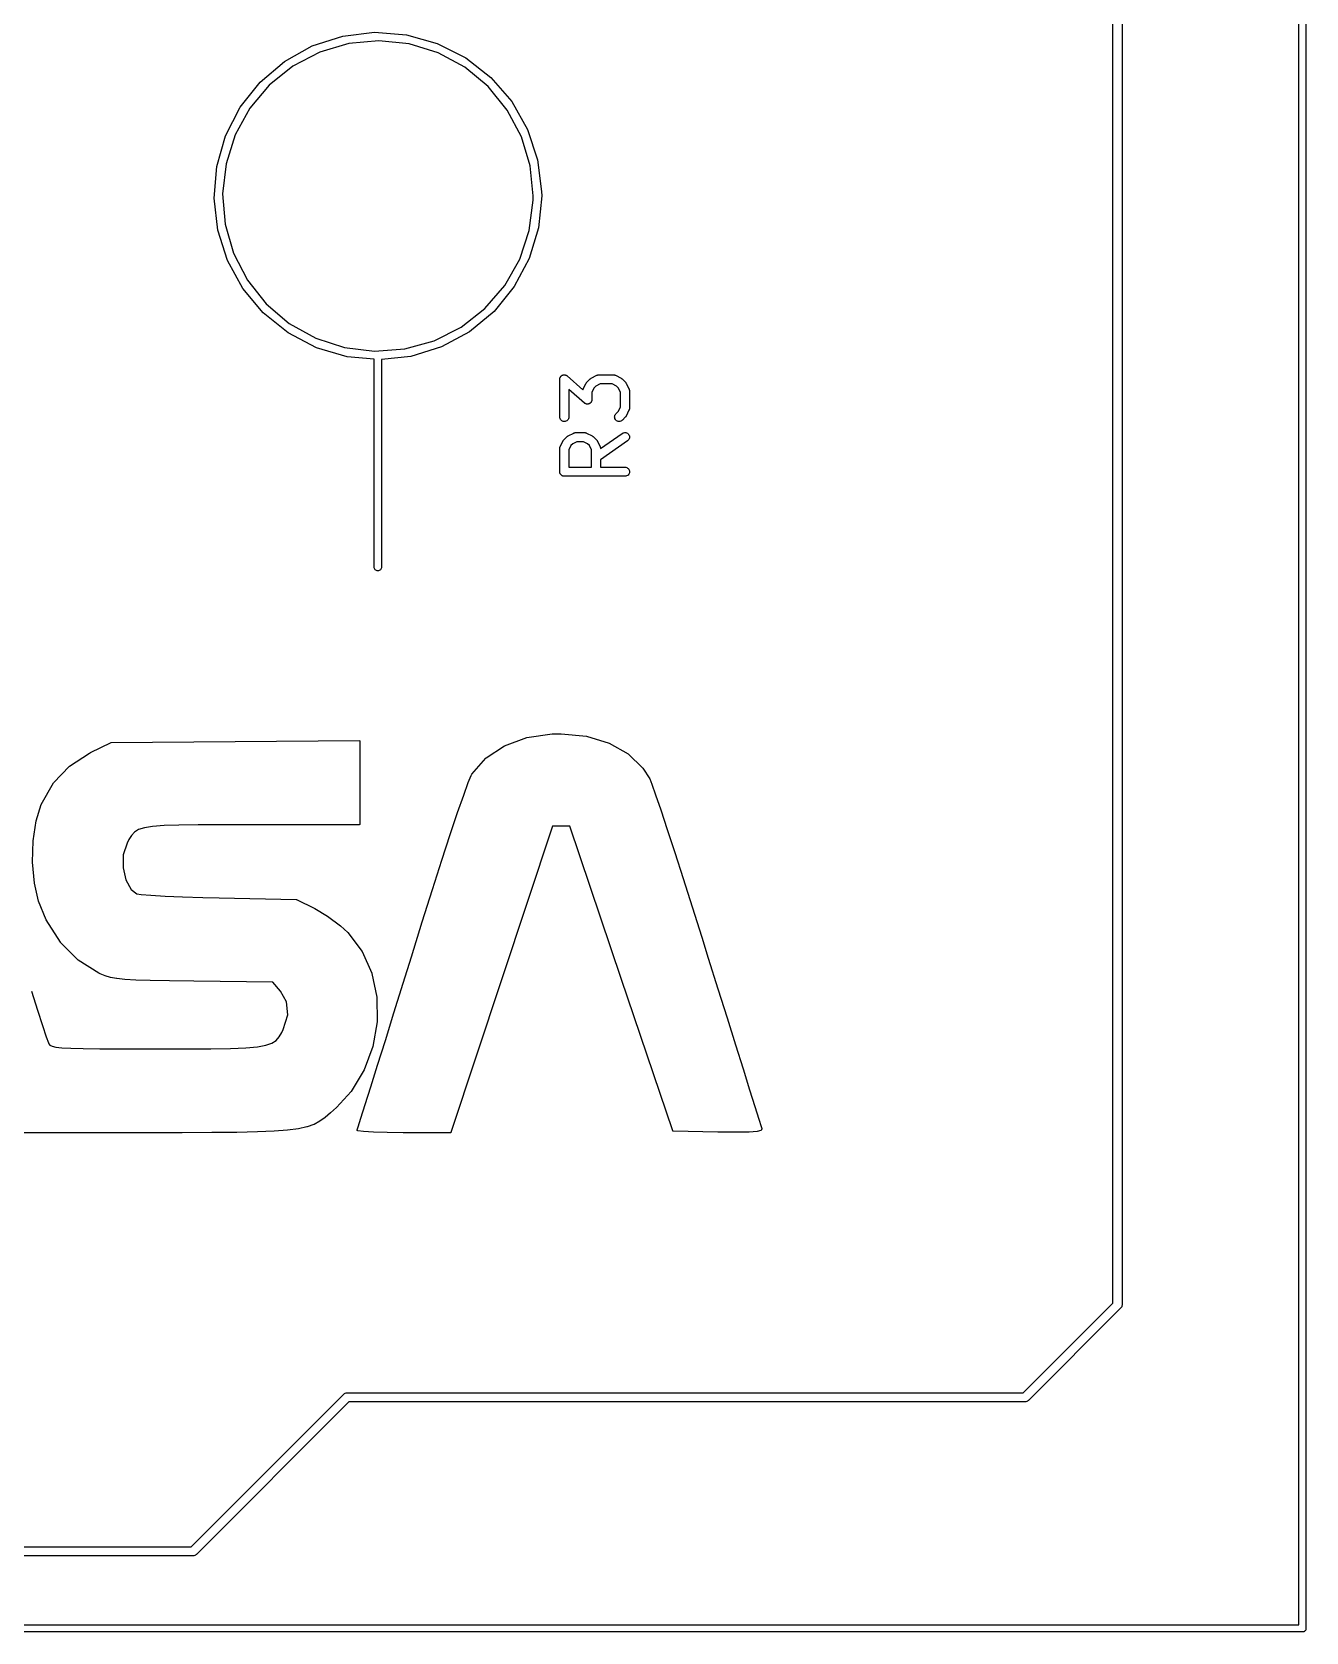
# Model space of a CAD drawing. Extents: x 37.5 to 124, y -108.8 to -35.9.
# Drawn here: x 103.01 to 124.01, y -108.77 to -82.39 of the extents above; entities that cross this region are included whole.
import ezdxf

# ---------------------------------------------------------------- set-up
doc = ezdxf.new("R2010")
doc.units = 0
doc.header["$MEASUREMENT"] = 0
doc.layers.add('BLACK', color=7, linetype='CONTINUOUS')

msp = doc.modelspace()

# ---------------------------------------------------------------- linework, layer by layer
at = {"layer": 'BLACK', "linetype": 'CONTINUOUS'}
for p, q in [((120.829, -103.347), (120.829, -38.937)), ((120.979, -38.922), (120.979, -103.374)), ((123.892, -108.652), (123.892, -38.922)), ((124.012, -38.8649), (124.012, -108.709)), ((107.631, -82.6158), (108.132, -82.453)), ((108.232, -82.5753), (107.753, -82.7164)), ((108.132, -82.453), (108.655, -82.3906)), ((108.73, -82.5301), (108.232, -82.5753)), ((108.655, -82.3906), (109.181, -82.431)), ((109.227, -82.5823), (108.73, -82.5301)), ((109.181, -82.431), (109.688, -82.5727)), ((109.704, -82.73), (109.227, -82.5823)), ((109.688, -82.5727), (110.159, -82.8103)), ((107.171, -82.8729), (107.631, -82.6158)), ((107.753, -82.7164), (107.31, -82.9479)), ((110.144, -82.9677), (109.704, -82.73)), ((110.159, -82.8103), (110.574, -83.1347)), ((106.77, -83.2144), (107.171, -82.8729)), ((107.31, -82.9479), (106.921, -83.2609)), ((110.529, -83.2861), (110.144, -82.9677)), ((106.442, -83.6274), (106.77, -83.2144)), ((106.921, -83.2609), (106.6, -83.6437)), ((110.844, -83.6733), (110.529, -83.2861)), ((110.574, -83.1347), (110.918, -83.5336)), ((106.202, -84.0961), (106.442, -83.6274)), ((106.6, -83.6437), (106.359, -84.0815)), ((110.918, -83.5336), (111.179, -83.9918)), ((111.079, -84.1145), (110.844, -83.6733)), ((106.056, -84.6026), (106.202, -84.0961)), ((106.359, -84.0815), (106.208, -84.5577)), ((111.223, -84.5928), (111.079, -84.1145)), ((111.179, -83.9918), (111.345, -84.4918)), ((106.012, -85.1277), (106.056, -84.6026)), ((106.208, -84.5577), (106.152, -85.0543)), ((111.272, -85.09), (111.223, -84.5928)), ((111.345, -84.4918), (111.411, -85.0146)), ((106.071, -85.6514), (106.012, -85.1277)), ((106.152, -85.0543), (106.194, -85.5521)), ((111.208, -85.6572), (111.271, -85.1615)), ((111.271, -85.1615), (111.272, -85.09)), ((111.412, -85.09), (111.361, -85.6144)), ((111.411, -85.0146), (111.412, -85.09)), ((106.23, -86.1536), (106.071, -85.6514)), ((106.194, -85.5521), (106.332, -86.0324)), ((111.051, -86.1312), (111.208, -85.6572)), ((111.361, -85.6144), (111.208, -86.1189)), ((106.484, -86.6154), (106.23, -86.1536)), ((106.332, -86.0324), (106.56, -86.4768)), ((110.804, -86.5657), (111.051, -86.1312)), ((111.208, -86.1189), (110.961, -86.5842)), ((106.56, -86.4768), (106.87, -86.8683)), ((106.823, -87.0191), (106.484, -86.6154)), ((110.477, -86.9439), (110.804, -86.5657)), ((110.961, -86.5842), (110.628, -86.9925)), ((107.234, -87.3493), (106.823, -87.0191)), ((106.87, -86.8683), (107.251, -87.1921)), ((110.084, -87.2515), (110.477, -86.9439)), ((110.628, -86.9925), (110.222, -87.3284)), ((107.251, -87.1921), (107.687, -87.4359)), ((109.638, -87.4767), (110.084, -87.2515)), ((110.222, -87.3284), (109.758, -87.579)), ((107.701, -87.5934), (107.234, -87.3493)), ((107.687, -87.4359), (108.162, -87.5903)), ((108.206, -87.7422), (107.701, -87.5934)), ((108.162, -87.5903), (108.658, -87.6494)), ((109.157, -87.6111), (109.638, -87.4767)), ((109.758, -87.579), (109.255, -87.7349)), ((108.652, -87.7828), (108.206, -87.7422)), ((108.652, -91.2129), (108.652, -87.7828)), ((108.658, -87.6494), (109.157, -87.6111)), ((109.255, -87.7349), (108.772, -87.7856)), ((108.772, -87.7856), (108.772, -91.2129)), ((111.709, -88.1132), (111.71, -88.1086)), ((111.709, -88.1143), (111.709, -88.1132)), ((111.709, -88.7333), (111.709, -88.1143)), ((111.71, -88.1039), (111.711, -88.1013)), ((111.71, -88.1086), (111.71, -88.1039)), ((111.711, -88.0987), (111.712, -88.0942)), ((111.711, -88.1013), (111.711, -88.0987)), ((111.712, -88.0942), (111.714, -88.0896)), ((111.714, -88.0896), (111.715, -88.0872)), ((111.715, -88.0847), (111.718, -88.0806)), ((111.715, -88.0872), (111.715, -88.0847)), ((111.718, -88.0806), (111.72, -88.0763)), ((111.72, -88.0763), (111.721, -88.0742)), ((111.721, -88.0742), (111.722, -88.0719)), ((111.722, -88.0719), (111.726, -88.0683)), ((111.726, -88.0683), (111.728, -88.0645)), ((111.728, -88.0645), (111.73, -88.0627)), ((111.73, -88.0627), (111.732, -88.0607)), ((111.732, -88.0607), (111.736, -88.0578)), ((111.736, -88.0578), (111.739, -88.0546)), ((111.739, -88.0546), (111.741, -88.0532)), ((111.741, -88.0532), (111.743, -88.0515)), ((111.743, -88.0515), (111.747, -88.0494)), ((111.747, -88.0494), (111.751, -88.0469)), ((111.751, -88.0469), (111.754, -88.046)), ((111.754, -88.046), (111.756, -88.0447)), ((111.756, -88.0447), (111.761, -88.0434)), ((111.761, -88.0434), (111.765, -88.0418)), ((111.765, -88.0418), (111.768, -88.0414)), ((111.768, -88.0414), (111.77, -88.0406)), ((111.77, -88.0406), (111.775, -88.0402)), ((111.775, -88.0402), (111.78, -88.0394)), ((111.78, -88.0394), (111.782, -88.0395)), ((111.782, -88.0395), (111.785, -88.0393)), ((111.785, -88.0393), (111.79, -88.0398)), ((111.79, -88.0398), (111.794, -88.0399)), ((111.794, -88.0399), (111.797, -88.0405)), ((111.797, -88.0405), (111.799, -88.0408)), ((111.799, -88.0408), (111.804, -88.0422)), ((111.804, -88.0422), (111.809, -88.0433)), ((111.809, -88.0433), (111.811, -88.0444)), ((111.811, -88.0444), (111.813, -88.0451)), ((111.813, -88.0451), (111.818, -88.0474)), ((111.818, -88.0474), (111.822, -88.0493)), ((111.822, -88.0493), (111.824, -88.0509)), ((111.824, -88.0509), (111.826, -88.0521)), ((111.826, -88.0521), (111.83, -88.0551)), ((111.83, -88.0551), (111.834, -88.0578)), ((111.834, -88.0578), (112.093, -88.2847)), ((112.16, -88.1565), (112.208, -88.1089)), ((112.208, -88.1081), (112.212, -88.1055)), ((112.208, -88.1089), (112.208, -88.1081)), ((112.212, -88.1055), (112.215, -88.1026)), ((112.215, -88.1026), (112.217, -88.1009)), ((112.217, -88.1009), (112.22, -88.099)), ((112.22, -88.099), (112.223, -88.0971)), ((112.223, -88.0971), (112.227, -88.0948)), ((112.227, -88.0948), (112.322, -88.0472)), ((112.322, -88.0472), (112.323, -88.0467)), ((112.323, -88.0467), (112.325, -88.046)), ((112.325, -88.046), (112.327, -88.0449)), ((112.327, -88.0449), (112.332, -88.0435)), ((112.332, -88.0435), (112.337, -88.0417)), ((112.337, -88.0417), (112.339, -88.0414)), ((112.339, -88.0414), (112.341, -88.0407)), ((112.341, -88.0407), (112.346, -88.0402)), ((112.346, -88.0402), (112.351, -88.0394)), ((112.351, -88.0394), (112.354, -88.0395)), ((112.354, -88.0395), (112.356, -88.0393)), ((112.356, -88.0393), (112.594, -88.0393)), ((112.594, -88.0393), (112.595, -88.0393)), ((112.595, -88.0393), (112.597, -88.0395)), ((112.597, -88.0395), (112.599, -88.0395)), ((112.599, -88.0395), (112.604, -88.0404)), ((112.604, -88.0404), (112.609, -88.0409)), ((112.609, -88.0409), (112.612, -88.0416)), ((112.612, -88.0416), (112.614, -88.042)), ((112.614, -88.042), (112.619, -88.0438)), ((112.619, -88.0438), (112.623, -88.0453)), ((112.623, -88.0453), (112.625, -88.0464)), ((112.625, -88.0464), (112.627, -88.0472)), ((112.627, -88.0472), (112.723, -88.0948)), ((112.723, -88.0948), (112.724, -88.0953)), ((112.724, -88.0953), (112.727, -88.0976)), ((112.727, -88.0976), (112.731, -88.0996)), ((112.731, -88.0996), (112.733, -88.1016)), ((112.733, -88.1016), (112.736, -88.1033)), ((112.736, -88.1033), (112.739, -88.1062)), ((112.739, -88.1062), (112.742, -88.1089)), ((112.742, -88.1089), (112.79, -88.1565)), ((112.116, -88.5041), (111.859, -88.2796)), ((111.859, -88.2796), (111.859, -88.7333)), ((112.093, -88.2847), (112.095, -88.2801)), ((112.095, -88.2801), (112.096, -88.2752)), ((112.096, -88.2752), (112.097, -88.2733)), ((112.097, -88.2733), (112.098, -88.2712)), ((112.098, -88.2712), (112.146, -88.176)), ((112.146, -88.175), (112.149, -88.1715)), ((112.146, -88.176), (112.146, -88.175)), ((112.149, -88.1715), (112.151, -88.1678)), ((112.151, -88.1678), (112.153, -88.1654)), ((112.153, -88.1654), (112.154, -88.1628)), ((112.154, -88.1628), (112.157, -88.1597)), ((112.157, -88.1597), (112.16, -88.1565)), ((112.275, -88.2539), (112.24, -88.3225)), ((112.24, -88.3225), (112.24, -88.4476)), ((112.305, -88.2235), (112.275, -88.2539)), ((112.374, -88.1893), (112.305, -88.2235)), ((112.576, -88.1893), (112.374, -88.1893)), ((112.645, -88.2235), (112.576, -88.1893)), ((112.675, -88.2539), (112.645, -88.2235)), ((112.709, -88.3225), (112.675, -88.2539)), ((112.709, -88.5728), (112.709, -88.3225)), ((112.79, -88.1565), (112.791, -88.1572)), ((112.791, -88.1572), (112.793, -88.1605)), ((112.793, -88.1605), (112.796, -88.1636)), ((112.796, -88.1636), (112.798, -88.1662)), ((112.798, -88.1662), (112.8, -88.1687)), ((112.8, -88.1687), (112.802, -88.1724)), ((112.802, -88.1724), (112.804, -88.176)), ((112.804, -88.176), (112.851, -88.2712)), ((112.851, -88.2712), (112.852, -88.2722)), ((112.852, -88.2722), (112.853, -88.2742)), ((112.853, -88.2742), (112.854, -88.2762)), ((112.854, -88.2762), (112.855, -88.2811)), ((112.855, -88.2811), (112.857, -88.2859)), ((112.857, -88.2859), (112.857, -88.2881)), ((112.857, -88.2881), (112.858, -88.2902)), ((112.858, -88.2902), (112.858, -88.2953)), ((112.858, -88.2953), (112.859, -88.3004)), ((112.859, -88.3004), (112.859, -88.3026)), ((112.859, -88.3026), (112.859, -88.3048)), ((112.859, -88.3048), (112.859, -88.5905)), ((112.12, -88.5068), (112.116, -88.5041)), ((112.123, -88.5098), (112.12, -88.5068)), ((112.126, -88.511), (112.123, -88.5098)), ((112.128, -88.5126), (112.126, -88.511)), ((112.132, -88.5145), (112.128, -88.5126)), ((112.136, -88.5168), (112.132, -88.5145)), ((112.139, -88.5175), (112.136, -88.5168)), ((112.141, -88.5186), (112.139, -88.5175)), ((112.146, -88.5197), (112.141, -88.5186)), ((112.15, -88.5211), (112.146, -88.5197)), ((112.153, -88.5214), (112.15, -88.5211)), ((112.155, -88.522), (112.153, -88.5214)), ((112.16, -88.5221), (112.155, -88.522)), ((112.165, -88.5226), (112.16, -88.5221)), ((112.167, -88.5224), (112.165, -88.5226)), ((112.17, -88.5225), (112.167, -88.5224)), ((112.175, -88.5217), (112.17, -88.5225)), ((112.179, -88.5213), (112.175, -88.5217)), ((112.182, -88.5205), (112.179, -88.5213)), ((112.185, -88.5201), (112.182, -88.5205)), ((112.189, -88.5185), (112.185, -88.5201)), ((112.193, -88.5172), (112.189, -88.5185)), ((112.196, -88.5159), (112.193, -88.5172)), ((112.198, -88.515), (112.196, -88.5159)), ((112.202, -88.5126), (112.198, -88.515)), ((112.206, -88.5104), (112.202, -88.5126)), ((112.208, -88.5087), (112.206, -88.5104)), ((112.211, -88.5073), (112.208, -88.5087)), ((112.214, -88.5042), (112.211, -88.5073)), ((112.218, -88.5012), (112.214, -88.5042)), ((112.22, -88.4992), (112.218, -88.5012)), ((112.221, -88.4974), (112.22, -88.4992)), ((112.224, -88.4936), (112.221, -88.4974)), ((112.227, -88.49), (112.224, -88.4936)), ((112.228, -88.4877), (112.227, -88.49)), ((112.23, -88.4856), (112.228, -88.4877)), ((112.232, -88.4813), (112.23, -88.4856)), ((112.234, -88.4772), (112.232, -88.4813)), ((112.235, -88.4747), (112.234, -88.4772)), ((112.236, -88.4723), (112.235, -88.4747)), ((112.237, -88.4677), (112.236, -88.4723)), ((112.239, -88.4632), (112.237, -88.4677)), ((112.24, -88.458), (112.239, -88.4606)), ((112.239, -88.4606), (112.239, -88.4632)), ((112.24, -88.4476), (112.24, -88.4487)), ((112.24, -88.4487), (112.24, -88.4533)), ((112.24, -88.4533), (112.24, -88.458)), ((112.636, -88.6803), (112.675, -88.6413)), ((112.675, -88.6413), (112.709, -88.5728)), ((112.851, -88.624), (112.804, -88.7193)), ((112.852, -88.622), (112.851, -88.624)), ((112.853, -88.62), (112.852, -88.622)), ((112.855, -88.6151), (112.853, -88.62)), ((112.857, -88.6103), (112.855, -88.6151)), ((112.858, -88.6061), (112.857, -88.6082)), ((112.857, -88.6082), (112.857, -88.6103)), ((112.859, -88.5959), (112.858, -88.601)), ((112.858, -88.601), (112.858, -88.6061)), ((112.859, -88.5905), (112.859, -88.5915)), ((112.859, -88.5915), (112.859, -88.5937)), ((112.859, -88.5937), (112.859, -88.5959)), ((111.711, -88.7479), (111.709, -88.7333)), ((111.715, -88.7619), (111.711, -88.7479)), ((111.722, -88.7748), (111.715, -88.7619)), ((111.731, -88.7862), (111.722, -88.7748)), ((111.742, -88.7955), (111.731, -88.7862)), ((111.755, -88.8025), (111.742, -88.7955)), ((111.769, -88.8068), (111.755, -88.8025)), ((111.784, -88.8083), (111.769, -88.8068)), ((111.798, -88.807), (111.784, -88.8083)), ((111.812, -88.8029), (111.798, -88.807)), ((111.825, -88.7961), (111.812, -88.8029)), ((111.837, -88.7869), (111.825, -88.7961)), ((111.846, -88.7757), (111.837, -88.7869)), ((111.853, -88.7629), (111.846, -88.7757)), ((111.858, -88.7489), (111.853, -88.7629)), ((111.859, -88.7344), (111.858, -88.7489)), ((111.859, -88.7333), (111.859, -88.7344)), ((112.614, -88.7331), (112.616, -88.7185)), ((112.616, -88.7476), (112.614, -88.7331)), ((112.616, -88.7185), (112.62, -88.7045)), ((112.62, -88.7617), (112.616, -88.7476)), ((112.62, -88.7045), (112.627, -88.6916)), ((112.627, -88.7746), (112.62, -88.7617)), ((112.627, -88.6916), (112.636, -88.6803)), ((112.636, -88.786), (112.627, -88.7746)), ((112.647, -88.7954), (112.636, -88.786)), ((112.66, -88.8024), (112.647, -88.7954)), ((112.674, -88.8067), (112.66, -88.8024)), ((112.688, -88.8083), (112.674, -88.8067)), ((112.703, -88.8071), (112.688, -88.8083)), ((112.717, -88.803), (112.703, -88.8071)), ((112.73, -88.7962), (112.717, -88.803)), ((112.741, -88.7871), (112.73, -88.7962)), ((112.742, -88.7864), (112.741, -88.7871)), ((112.79, -88.7387), (112.742, -88.7864)), ((112.792, -88.7355), (112.79, -88.7387)), ((112.795, -88.7325), (112.792, -88.7355)), ((112.797, -88.7298), (112.795, -88.7325)), ((112.799, -88.7274), (112.797, -88.7298)), ((112.801, -88.7237), (112.799, -88.7274)), ((112.803, -88.7202), (112.801, -88.7237)), ((112.804, -88.7193), (112.803, -88.7202)), ((111.717, -89.2236), (111.765, -89.1284)), ((111.765, -89.1274), (111.768, -89.1239)), ((111.765, -89.1284), (111.765, -89.1274)), ((111.768, -89.1239), (111.77, -89.1202)), ((111.77, -89.1202), (111.772, -89.1178)), ((111.772, -89.1178), (111.773, -89.1151)), ((111.773, -89.1151), (111.776, -89.1121)), ((111.776, -89.1121), (111.779, -89.1089)), ((111.779, -89.1089), (111.827, -89.0613)), ((111.827, -89.0605), (111.831, -89.0579)), ((111.827, -89.0613), (111.827, -89.0605)), ((111.831, -89.0579), (111.834, -89.055)), ((111.834, -89.055), (111.836, -89.0533)), ((111.836, -89.0533), (111.839, -89.0514)), ((111.839, -89.0514), (111.843, -89.0494)), ((111.843, -89.0494), (111.846, -89.0472)), ((111.846, -89.0472), (111.941, -88.9996)), ((111.924, -89.1759), (111.894, -89.2063)), ((111.993, -89.1417), (111.924, -89.1759)), ((111.941, -88.9996), (111.942, -88.9991)), ((111.942, -88.9991), (111.944, -88.9984)), ((111.944, -88.9984), (111.946, -88.9973)), ((111.946, -88.9973), (111.951, -88.9958)), ((111.951, -88.9958), (111.956, -88.9941)), ((111.956, -88.9941), (111.958, -88.9937)), ((111.958, -88.9937), (111.96, -88.9931)), ((111.96, -88.9931), (111.965, -88.9926)), ((111.965, -88.9926), (111.97, -88.9918)), ((111.97, -88.9918), (111.973, -88.9919)), ((111.973, -88.9919), (111.975, -88.9917)), ((111.975, -88.9917), (112.118, -88.9917)), ((112.1, -89.1417), (111.993, -89.1417)), ((112.169, -89.1759), (112.1, -89.1417)), ((112.118, -88.9917), (112.119, -88.9917)), ((112.119, -88.9917), (112.121, -88.9919)), ((112.121, -88.9919), (112.123, -88.9919)), ((112.123, -88.9919), (112.128, -88.9927)), ((112.128, -88.9927), (112.133, -88.9933)), ((112.133, -88.9933), (112.135, -88.994)), ((112.135, -88.994), (112.138, -88.9943)), ((112.138, -88.9943), (112.142, -88.9962)), ((112.142, -88.9962), (112.147, -88.9977)), ((112.147, -88.9977), (112.149, -88.9988)), ((112.149, -88.9988), (112.151, -88.9996)), ((112.151, -88.9996), (112.246, -89.0472)), ((112.199, -89.2063), (112.169, -89.1759)), ((112.246, -89.0472), (112.247, -89.0477)), ((112.247, -89.0477), (112.251, -89.05)), ((112.251, -89.05), (112.255, -89.052)), ((112.255, -89.052), (112.257, -89.0539)), ((112.257, -89.0539), (112.26, -89.0556)), ((112.26, -89.0556), (112.263, -89.0586)), ((112.263, -89.0586), (112.266, -89.0613)), ((112.266, -89.0613), (112.314, -89.1089)), ((112.314, -89.1089), (112.314, -89.1096)), ((112.314, -89.1096), (112.317, -89.1129)), ((112.317, -89.1129), (112.32, -89.116)), ((112.32, -89.116), (112.322, -89.1186)), ((112.322, -89.1186), (112.323, -89.1211)), ((112.323, -89.1211), (112.325, -89.1248)), ((112.325, -89.1248), (112.328, -89.1284)), ((112.328, -89.1284), (112.375, -89.2236)), ((112.383, -89.256), (112.741, -89.0052)), ((112.827, -89.1281), (112.383, -89.439)), ((112.741, -89.0052), (112.742, -89.0046)), ((112.742, -89.0046), (112.755, -88.9976)), ((112.755, -88.9976), (112.769, -88.9932)), ((112.769, -88.9932), (112.784, -88.9917)), ((112.784, -88.9917), (112.798, -88.9929)), ((112.798, -88.9929), (112.812, -88.997)), ((112.812, -88.997), (112.825, -89.0038)), ((112.825, -89.0038), (112.837, -89.0129)), ((112.839, -89.1186), (112.827, -89.1281)), ((112.837, -89.0129), (112.846, -89.0241)), ((112.848, -89.1071), (112.839, -89.1186)), ((112.846, -89.0241), (112.853, -89.0369)), ((112.854, -89.094), (112.848, -89.1071)), ((112.853, -89.0369), (112.858, -89.0508)), ((112.858, -89.08), (112.854, -89.094)), ((112.858, -89.0508), (112.859, -89.0654)), ((112.859, -89.0654), (112.858, -89.08)), ((111.709, -89.2561), (111.71, -89.2539)), ((111.709, -89.2571), (111.709, -89.2561)), ((111.709, -89.6381), (111.709, -89.2571)), ((111.71, -89.2466), (111.711, -89.2415)), ((111.71, -89.2517), (111.71, -89.2466)), ((111.71, -89.2539), (111.71, -89.2517)), ((111.711, -89.2415), (111.712, -89.2395)), ((111.712, -89.2373), (111.714, -89.2325)), ((111.712, -89.2395), (111.712, -89.2373)), ((111.714, -89.2325), (111.715, -89.2276)), ((111.715, -89.2276), (111.717, -89.2257)), ((111.717, -89.2257), (111.717, -89.2236)), ((111.894, -89.2063), (111.859, -89.2748)), ((111.859, -89.2748), (111.859, -89.5631)), ((112.233, -89.2748), (112.199, -89.2063)), ((112.233, -89.5631), (112.233, -89.2748)), ((112.375, -89.2236), (112.376, -89.2245)), ((112.376, -89.2245), (112.376, -89.2266)), ((112.376, -89.2266), (112.378, -89.2286)), ((112.378, -89.2286), (112.379, -89.2335)), ((112.379, -89.2335), (112.381, -89.2383)), ((112.381, -89.2383), (112.381, -89.2405)), ((112.381, -89.2405), (112.382, -89.2426)), ((112.382, -89.2426), (112.382, -89.2477)), ((112.382, -89.2477), (112.383, -89.2527)), ((112.383, -89.2527), (112.383, -89.2549)), ((112.383, -89.2549), (112.383, -89.256)), ((112.383, -89.439), (112.383, -89.5631)), ((111.71, -89.6451), (111.709, -89.6381)), ((111.711, -89.6521), (111.71, -89.6451)), ((111.711, -89.6524), (111.711, -89.6521)), ((111.711, -89.6527), (111.711, -89.6524)), ((111.713, -89.6594), (111.711, -89.6527)), ((111.715, -89.6662), (111.713, -89.6594)), ((111.715, -89.6664), (111.715, -89.6662)), ((111.715, -89.6667), (111.715, -89.6664)), ((111.718, -89.6729), (111.715, -89.6667)), ((111.722, -89.6792), (111.718, -89.6729)), ((111.722, -89.6794), (111.722, -89.6792)), ((111.722, -89.6796), (111.722, -89.6794)), ((111.726, -89.6851), (111.722, -89.6796)), ((111.731, -89.6906), (111.726, -89.6851)), ((111.731, -89.6907), (111.731, -89.6906)), ((111.731, -89.6909), (111.731, -89.6907)), ((111.737, -89.6954), (111.731, -89.6909)), ((111.742, -89.7), (111.737, -89.6954)), ((111.742, -89.7001), (111.742, -89.7)), ((111.742, -89.7003), (111.742, -89.7001)), ((111.749, -89.7036), (111.742, -89.7003)), ((111.755, -89.707), (111.749, -89.7036)), ((111.755, -89.7071), (111.755, -89.707)), ((111.755, -89.7072), (111.755, -89.7071)), ((111.762, -89.7093), (111.755, -89.7072)), ((111.769, -89.7115), (111.762, -89.7093)), ((111.769, -89.7116), (111.769, -89.7115)), ((111.769, -89.7115), (111.769, -89.7115)), ((111.776, -89.7123), (111.769, -89.7116)), ((111.783, -89.7131), (111.776, -89.7123)), ((111.784, -89.7131), (111.783, -89.7131)), ((112.784, -89.7131), (111.784, -89.7131)), ((111.784, -89.7131), (111.784, -89.7131)), ((111.784, -89.7131), (111.784, -89.7131)), ((111.784, -89.7131), (111.784, -89.7131)), ((111.859, -89.5631), (112.233, -89.5631)), ((112.383, -89.5631), (112.784, -89.5631)), ((112.784, -89.5631), (112.785, -89.5631)), ((112.799, -89.7117), (112.784, -89.7131)), ((112.785, -89.5631), (112.8, -89.5647)), ((112.813, -89.7074), (112.799, -89.7117)), ((112.8, -89.5647), (112.814, -89.5692)), ((112.826, -89.7006), (112.813, -89.7074)), ((112.814, -89.5692), (112.827, -89.5762)), ((112.837, -89.6913), (112.826, -89.7006)), ((112.827, -89.5762), (112.838, -89.5856)), ((112.847, -89.68), (112.837, -89.6913)), ((112.838, -89.5856), (112.847, -89.597)), ((112.847, -89.597), (112.854, -89.61)), ((112.854, -89.6672), (112.847, -89.68)), ((112.854, -89.61), (112.858, -89.624)), ((112.858, -89.6532), (112.854, -89.6672)), ((112.858, -89.624), (112.859, -89.6386)), ((112.859, -89.6386), (112.858, -89.6532)), ((108.653, -91.2218), (108.652, -91.2129)), ((108.656, -91.2331), (108.653, -91.2218)), ((108.662, -91.2435), (108.656, -91.2331)), ((108.669, -91.2526), (108.662, -91.2435)), ((108.679, -91.2601), (108.669, -91.2526)), ((108.689, -91.2657), (108.679, -91.2601)), ((108.7, -91.2691), (108.689, -91.2657)), ((108.712, -91.2703), (108.7, -91.2691)), ((108.724, -91.2691), (108.712, -91.2703)), ((108.735, -91.2657), (108.724, -91.2691)), ((108.745, -91.2601), (108.735, -91.2657)), ((108.755, -91.2526), (108.745, -91.2601)), ((108.762, -91.2435), (108.755, -91.2526)), ((108.768, -91.2331), (108.762, -91.2435)), ((108.771, -91.2218), (108.768, -91.2331)), ((108.772, -91.2129), (108.771, -91.2218)), ((103.973, -94.2701), (104.313, -94.1025)), ((104.313, -94.1024), (104.314, -94.1023)), ((104.313, -94.1025), (104.313, -94.1024)), ((104.313, -94.1024), (104.313, -94.1024)), ((104.313, -94.1025), (104.313, -94.1025)), ((104.314, -94.1022), (104.314, -94.1021)), ((104.314, -94.1021), (104.314, -94.1021)), ((104.314, -94.1021), (104.315, -94.1021)), ((104.314, -94.1023), (104.314, -94.1022)), ((104.315, -94.102), (106.361, -94.0871)), ((104.315, -94.1021), (104.315, -94.102)), ((104.315, -94.102), (104.315, -94.102)), ((104.315, -94.102), (104.315, -94.102)), ((106.361, -94.0871), (108.407, -94.0723)), ((108.407, -94.0723), (108.407, -94.0723)), ((108.407, -94.0723), (108.408, -94.0724)), ((108.408, -94.0724), (108.408, -94.0725)), ((108.408, -94.0725), (108.409, -94.0727)), ((108.409, -94.0727), (108.41, -94.0731)), ((108.41, -94.0731), (108.41, -94.0731)), ((108.41, -94.0731), (108.41, -94.0731)), ((108.41, -94.0731), (108.411, -94.0737)), ((108.411, -94.0737), (108.411, -94.0745)), ((108.411, -94.0745), (108.412, -94.0754)), ((108.412, -94.0754), (108.412, -94.0763)), ((108.412, -94.0763), (108.412, -94.0773)), ((108.412, -94.0773), (108.412, -95.4533)), ((110.495, -94.3577), (110.799, -94.1556)), ((110.799, -94.1553), (110.8, -94.1551)), ((110.799, -94.1555), (110.799, -94.1553)), ((110.799, -94.1556), (110.799, -94.1555)), ((110.799, -94.1555), (110.799, -94.1555)), ((110.799, -94.1556), (110.799, -94.1556)), ((110.8, -94.1551), (111.165, -94.0213)), ((110.8, -94.1551), (110.8, -94.1551)), ((110.8, -94.1551), (110.8, -94.1551)), ((111.165, -94.0213), (111.166, -94.0212)), ((111.165, -94.0213), (111.165, -94.0213)), ((111.165, -94.0213), (111.165, -94.0213)), ((111.165, -94.0213), (111.165, -94.0213)), ((111.165, -94.0213), (111.165, -94.0213)), ((111.166, -94.021), (111.583, -93.9603)), ((111.166, -94.0212), (111.166, -94.021)), ((111.583, -93.9603), (111.583, -93.9603)), ((111.583, -93.9603), (111.583, -93.9603)), ((111.583, -93.9603), (111.584, -93.9603)), ((111.584, -93.9603), (111.734, -93.9571)), ((111.734, -93.9571), (111.735, -93.9571)), ((111.735, -93.9571), (111.735, -93.9571)), ((111.735, -93.9571), (111.735, -93.9571)), ((111.735, -93.9571), (112.151, -93.9985)), ((112.151, -93.9985), (112.151, -93.9985)), ((112.151, -93.9985), (112.151, -93.9985)), ((112.151, -93.9985), (112.151, -93.9985)), ((112.151, -93.9985), (112.152, -93.9986)), ((112.152, -93.9986), (112.152, -93.9987)), ((112.152, -93.9987), (112.523, -94.111)), ((112.523, -94.111), (112.523, -94.111)), ((112.523, -94.111), (112.523, -94.1111)), ((112.523, -94.1111), (112.523, -94.1111)), ((112.523, -94.1111), (112.523, -94.1112)), ((112.523, -94.1112), (112.524, -94.1114)), ((112.524, -94.1114), (112.524, -94.1114)), ((112.524, -94.1114), (112.524, -94.1115)), ((112.524, -94.1115), (112.836, -94.2885)), ((103.628, -94.4904), (103.959, -94.2772)), ((103.959, -94.2769), (103.973, -94.2702)), ((103.959, -94.277), (103.959, -94.2769)), ((103.959, -94.2771), (103.959, -94.277)), ((103.959, -94.2772), (103.959, -94.2771)), ((103.973, -94.2702), (103.973, -94.2701)), ((103.973, -94.2701), (103.973, -94.2701)), ((110.263, -94.624), (110.494, -94.3585)), ((110.494, -94.3583), (110.495, -94.3581)), ((110.494, -94.3584), (110.494, -94.3583)), ((110.494, -94.3585), (110.494, -94.3584)), ((110.494, -94.3585), (110.494, -94.3585)), ((110.495, -94.3578), (110.495, -94.3577)), ((110.495, -94.3577), (110.495, -94.3577)), ((110.495, -94.3581), (110.495, -94.3578)), ((112.836, -94.2885), (112.837, -94.2886)), ((112.837, -94.2886), (112.837, -94.2886)), ((112.837, -94.2886), (112.837, -94.2887)), ((112.837, -94.2887), (112.837, -94.2889)), ((112.837, -94.2889), (112.837, -94.2891)), ((112.837, -94.2891), (112.837, -94.2892)), ((112.837, -94.2892), (112.837, -94.2893)), ((112.837, -94.2893), (113.081, -94.525)), ((103.366, -94.7685), (103.627, -94.4912)), ((103.627, -94.4907), (103.628, -94.4905)), ((103.627, -94.491), (103.627, -94.4907)), ((103.627, -94.4911), (103.627, -94.491)), ((103.627, -94.491), (103.627, -94.491)), ((103.627, -94.4912), (103.627, -94.4911)), ((103.628, -94.4905), (103.628, -94.4904)), ((103.628, -94.4904), (103.628, -94.4904)), ((110.201, -94.7645), (110.251, -94.645)), ((110.251, -94.6447), (110.252, -94.6445)), ((110.251, -94.6449), (110.251, -94.6447)), ((110.251, -94.645), (110.251, -94.6449)), ((110.252, -94.6445), (110.262, -94.6249)), ((110.262, -94.6248), (110.263, -94.6245)), ((110.262, -94.6249), (110.262, -94.6248)), ((110.262, -94.6248), (110.262, -94.6248)), ((110.262, -94.6248), (110.262, -94.6248)), ((110.263, -94.6245), (110.263, -94.624)), ((110.263, -94.624), (110.263, -94.624)), ((110.263, -94.624), (110.263, -94.624)), ((113.081, -94.525), (113.081, -94.5251)), ((113.081, -94.5251), (113.081, -94.5251)), ((113.081, -94.5251), (113.081, -94.5251)), ((113.081, -94.5251), (113.081, -94.5255)), ((113.081, -94.5255), (113.081, -94.5258)), ((113.081, -94.5258), (113.081, -94.5259)), ((113.081, -94.5259), (113.081, -94.5259)), ((113.081, -94.5259), (113.193, -94.702)), ((113.193, -94.702), (113.194, -94.7021)), ((113.194, -94.7021), (113.194, -94.7025)), ((113.194, -94.7025), (113.194, -94.7028)), ((113.194, -94.7028), (113.229, -94.7891)), ((103.161, -95.1246), (103.365, -94.7694)), ((103.365, -94.7692), (103.366, -94.7689)), ((103.365, -94.7693), (103.365, -94.7692)), ((103.365, -94.7694), (103.365, -94.7693)), ((103.365, -94.7693), (103.365, -94.7693)), ((103.366, -94.7686), (103.366, -94.7685)), ((103.366, -94.7685), (103.366, -94.7685)), ((103.366, -94.7689), (103.366, -94.7686)), ((110.026, -95.2587), (110.126, -94.9718)), ((110.126, -94.9717), (110.201, -94.7647)), ((110.126, -94.9718), (110.126, -94.9717)), ((110.126, -94.9717), (110.126, -94.9717)), ((110.126, -94.9717), (110.126, -94.9717)), ((110.201, -94.7646), (110.201, -94.7645)), ((110.201, -94.7647), (110.201, -94.7646)), ((110.201, -94.7647), (110.201, -94.7647)), ((113.229, -94.7891), (113.229, -94.7892)), ((113.229, -94.7892), (113.229, -94.7893)), ((113.229, -94.7893), (113.229, -94.7893)), ((113.229, -94.7893), (113.29, -94.9632)), ((113.29, -94.9632), (113.29, -94.9632)), ((113.29, -94.9632), (113.375, -95.2151)), ((103.077, -95.3945), (103.161, -95.1259)), ((103.161, -95.1247), (103.161, -95.1246)), ((103.161, -95.1249), (103.161, -95.1247)), ((103.161, -95.125), (103.161, -95.1249)), ((103.161, -95.1253), (103.161, -95.125)), ((103.161, -95.1256), (103.161, -95.1253)), ((103.161, -95.1258), (103.161, -95.1256)), ((103.161, -95.1259), (103.161, -95.1258)), ((113.375, -95.2151), (113.375, -95.2151)), ((113.375, -95.2151), (113.481, -95.5355)), ((103.029, -95.7239), (103.076, -95.3953)), ((103.076, -95.3953), (103.077, -95.3949)), ((103.076, -95.3953), (103.076, -95.3953)), ((103.077, -95.3949), (103.077, -95.3945)), ((104.862, -95.5095), (104.765, -95.5402)), ((104.999, -95.4875), (104.862, -95.5095)), ((105.186, -95.4729), (104.999, -95.4875)), ((105.433, -95.4642), (105.186, -95.4729)), ((105.751, -95.4598), (105.433, -95.4642)), ((106.15, -95.4584), (105.751, -95.4598)), ((105.751, -95.4598), (105.751, -95.4598)), ((106.641, -95.4582), (106.15, -95.4584)), ((108.407, -95.4582), (106.641, -95.4582)), ((108.408, -95.4581), (108.407, -95.4582)), ((108.409, -95.458), (108.408, -95.4581)), ((108.408, -95.4581), (108.408, -95.4581)), ((108.408, -95.4581), (108.408, -95.4581)), ((108.408, -95.4581), (108.408, -95.4581)), ((108.41, -95.4576), (108.409, -95.4578)), ((108.409, -95.4578), (108.409, -95.4578)), ((108.409, -95.4578), (108.409, -95.4578)), ((108.409, -95.4578), (108.409, -95.458)), ((108.411, -95.4568), (108.41, -95.457)), ((108.41, -95.457), (108.41, -95.4574)), ((108.41, -95.4574), (108.41, -95.4574)), ((108.41, -95.4574), (108.41, -95.4574)), ((108.41, -95.4574), (108.41, -95.4576)), ((108.412, -95.4557), (108.411, -95.456)), ((108.411, -95.456), (108.411, -95.456)), ((108.411, -95.456), (108.411, -95.456)), ((108.411, -95.456), (108.411, -95.4564)), ((108.411, -95.4564), (108.411, -95.4567)), ((108.411, -95.4567), (108.411, -95.4568)), ((108.411, -95.4568), (108.411, -95.4568)), ((108.412, -95.4533), (108.412, -95.4538)), ((108.412, -95.4538), (108.412, -95.4542)), ((108.412, -95.4542), (108.412, -95.4542)), ((108.412, -95.4542), (108.412, -95.4542)), ((108.412, -95.4542), (108.412, -95.4548)), ((108.412, -95.4548), (108.412, -95.4551)), ((108.412, -95.4551), (108.412, -95.4552)), ((108.412, -95.4552), (108.412, -95.4552)), ((108.412, -95.4552), (108.412, -95.4557)), ((109.906, -95.6184), (110.026, -95.2588)), ((111.592, -95.4836), (109.915, -100.535)), ((110.026, -95.2588), (110.026, -95.2587)), ((110.026, -95.2587), (110.026, -95.2587)), ((111.875, -95.4836), (111.592, -95.4836)), ((112.723, -97.9947), (111.875, -95.4836)), ((103.019, -96.0779), (103.029, -95.7245)), ((103.029, -95.7242), (103.029, -95.7239)), ((103.029, -95.7244), (103.029, -95.7242)), ((103.029, -95.7245), (103.029, -95.7244)), ((104.576, -95.7605), (104.515, -95.9565)), ((104.608, -95.7002), (104.576, -95.7605)), ((104.648, -95.6337), (104.608, -95.7002)), ((104.697, -95.5811), (104.648, -95.6337)), ((104.765, -95.5402), (104.697, -95.5811)), ((109.768, -96.0433), (109.906, -95.6184)), ((109.906, -95.6184), (109.906, -95.6184)), ((113.481, -95.5355), (113.481, -95.5356)), ((113.481, -95.5356), (113.481, -95.5356)), ((113.481, -95.5356), (113.605, -95.9148)), ((104.515, -95.9565), (104.51, -96.1696)), ((109.613, -96.5262), (109.767, -96.0434)), ((109.767, -96.0434), (109.768, -96.0433)), ((109.768, -96.0433), (109.768, -96.0433)), ((113.605, -95.9148), (113.605, -95.9149)), ((113.605, -95.9149), (113.605, -95.9149)), ((113.605, -95.9149), (113.743, -96.3436)), ((103.019, -96.0782), (103.019, -96.0779)), ((103.019, -96.0784), (103.019, -96.0782)), ((103.019, -96.0785), (103.019, -96.0784)), ((103.049, -96.4216), (103.019, -96.0785)), ((104.51, -96.1696), (104.556, -96.3697)), ((103.049, -96.4219), (103.049, -96.4216)), ((103.049, -96.4223), (103.049, -96.4219)), ((103.117, -96.7201), (103.049, -96.4223)), ((103.049, -96.4223), (103.049, -96.4223)), ((104.556, -96.3697), (104.647, -96.5265)), ((104.647, -96.5265), (104.737, -96.5962)), ((109.444, -97.0595), (109.613, -96.5262)), ((109.613, -96.5262), (109.613, -96.5262)), ((109.613, -96.5262), (109.613, -96.5262)), ((113.743, -96.3436), (113.743, -96.3436)), ((113.743, -96.3436), (113.743, -96.3436)), ((113.743, -96.3436), (113.893, -96.8123)), ((103.118, -96.7205), (103.117, -96.7201)), ((103.118, -96.7208), (103.118, -96.7205)), ((103.118, -96.7209), (103.118, -96.7208)), ((103.245, -97.0285), (103.118, -96.7209)), ((104.737, -96.5962), (104.81, -96.6087)), ((104.81, -96.6087), (104.971, -96.6221)), ((104.971, -96.6221), (105.203, -96.6354)), ((105.203, -96.6354), (105.203, -96.6354)), ((105.203, -96.6354), (105.493, -96.6479)), ((105.493, -96.6479), (105.824, -96.6588)), ((105.824, -96.6588), (106.096, -96.6655)), ((106.096, -96.6655), (106.096, -96.6655)), ((106.096, -96.6655), (107.366, -96.6928)), ((107.366, -96.6928), (107.366, -96.6928)), ((107.366, -96.6928), (107.366, -96.6928)), ((107.366, -96.6928), (107.366, -96.6928)), ((107.366, -96.6928), (107.367, -96.6929)), ((107.367, -96.6929), (107.367, -96.6929)), ((107.367, -96.6929), (107.367, -96.693)), ((107.367, -96.693), (107.367, -96.693)), ((107.367, -96.693), (107.367, -96.6931)), ((107.367, -96.6931), (107.368, -96.6932)), ((107.368, -96.6932), (107.368, -96.6933)), ((107.368, -96.6933), (107.368, -96.6933)), ((107.368, -96.6933), (107.673, -96.8428)), ((113.893, -96.8123), (113.893, -96.8123)), ((113.893, -96.8123), (113.893, -96.8123)), ((113.893, -96.8123), (114.05, -97.3114)), ((103.245, -97.0288), (103.245, -97.0285)), ((103.246, -97.0292), (103.245, -97.0288)), ((103.478, -97.3974), (103.246, -97.0292)), ((103.246, -97.0292), (103.246, -97.0292)), ((107.673, -96.8428), (107.673, -96.8429)), ((107.673, -96.8429), (107.673, -96.843)), ((107.673, -96.843), (107.673, -96.843)), ((107.673, -96.843), (107.883, -96.9675)), ((107.883, -96.9675), (107.883, -96.9675)), ((107.883, -96.9675), (107.883, -96.9677)), ((107.883, -96.9677), (107.883, -96.9678)), ((107.883, -96.9678), (108.098, -97.1284)), ((109.264, -97.636), (109.444, -97.0596)), ((109.444, -97.0596), (109.444, -97.0595)), ((109.444, -97.0595), (109.444, -97.0595)), ((108.098, -97.1284), (108.098, -97.1285)), ((108.098, -97.1285), (108.098, -97.1286)), ((108.098, -97.1286), (108.098, -97.1287)), ((108.098, -97.1287), (108.216, -97.2368)), ((108.216, -97.2368), (108.216, -97.2368)), ((108.216, -97.2368), (108.217, -97.2371)), ((108.217, -97.2371), (108.217, -97.2374)), ((108.217, -97.2374), (108.453, -97.5489)), ((114.05, -97.3114), (114.05, -97.3114)), ((114.05, -97.3114), (114.159, -97.6574)), ((103.478, -97.3975), (103.478, -97.3974)), ((103.479, -97.3979), (103.478, -97.3975)), ((103.478, -97.3975), (103.478, -97.3975)), ((103.479, -97.3982), (103.479, -97.3979)), ((103.479, -97.3983), (103.479, -97.3982)), ((103.479, -97.3982), (103.479, -97.3982)), ((103.479, -97.3982), (103.479, -97.3982)), ((103.77, -97.6932), (103.479, -97.3983)), ((108.453, -97.5489), (108.453, -97.5489)), ((108.453, -97.5489), (108.453, -97.549)), ((108.453, -97.549), (108.453, -97.549)), ((108.453, -97.549), (108.453, -97.5494)), ((108.453, -97.5494), (108.453, -97.5497)), ((108.453, -97.5497), (108.453, -97.5498)), ((108.453, -97.5498), (108.453, -97.5499)), ((108.453, -97.5499), (108.611, -97.9091)), ((103.77, -97.6933), (103.77, -97.6932)), ((103.77, -97.6932), (103.77, -97.6932)), ((103.77, -97.6935), (103.77, -97.6933)), ((103.77, -97.6938), (103.77, -97.6935)), ((103.771, -97.6938), (103.77, -97.6938)), ((103.771, -97.6939), (103.771, -97.6938)), ((104.112, -97.9059), (103.771, -97.6939)), ((103.771, -97.6939), (103.771, -97.6939)), ((109.129, -98.0712), (109.264, -97.6361)), ((109.264, -97.6361), (109.264, -97.636)), ((109.264, -97.6361), (109.264, -97.6361)), ((114.159, -97.6574), (114.159, -97.6574)), ((114.159, -97.6574), (114.318, -98.1659)), ((104.112, -97.9061), (104.112, -97.9059)), ((104.112, -97.9062), (104.112, -97.9061)), ((104.113, -97.9062), (104.112, -97.9062)), ((104.135, -97.9165), (104.113, -97.9062)), ((104.135, -97.9166), (104.135, -97.9165)), ((104.217, -97.9503), (104.135, -97.9166)), ((104.135, -97.9166), (104.135, -97.9166)), ((104.135, -97.9166), (104.135, -97.9166)), ((104.217, -97.9504), (104.217, -97.9503)), ((104.217, -97.9503), (104.217, -97.9503)), ((104.302, -97.9764), (104.217, -97.9504)), ((104.217, -97.9504), (104.217, -97.9504)), ((104.302, -97.9765), (104.302, -97.9764)), ((104.303, -97.9766), (104.302, -97.9765)), ((104.405, -97.9962), (104.303, -97.9766)), ((104.303, -97.9766), (104.303, -97.9766)), ((104.406, -97.9962), (104.405, -97.9962)), ((104.54, -98.0106), (104.406, -97.9962)), ((104.406, -97.9962), (104.406, -97.9962)), ((104.406, -97.9962), (104.406, -97.9962)), ((104.541, -98.0106), (104.54, -98.0106)), ((104.54, -98.0106), (104.54, -98.0106)), ((104.54, -98.0106), (104.54, -98.0106)), ((104.721, -98.0209), (104.541, -98.0106)), ((104.96, -98.0284), (104.721, -98.0209)), ((104.721, -98.0209), (104.721, -98.0209)), ((104.721, -98.0209), (104.721, -98.0209)), ((104.721, -98.0209), (104.721, -98.0209)), ((105.274, -98.0341), (104.96, -98.0284)), ((104.96, -98.0284), (104.96, -98.0284)), ((104.96, -98.0284), (104.96, -98.0284)), ((105.675, -98.0394), (105.274, -98.0341)), ((105.274, -98.0341), (105.274, -98.0341)), ((105.274, -98.0341), (105.274, -98.0341)), ((106.979, -98.0552), (105.675, -98.0394)), ((105.675, -98.0394), (105.675, -98.0394)), ((107.106, -98.2063), (106.979, -98.0552)), ((108.611, -97.9091), (108.611, -97.9091)), ((108.611, -97.9091), (108.611, -97.9094)), ((108.611, -97.9094), (108.611, -97.9101)), ((108.611, -97.9101), (108.692, -98.3008)), ((108.977, -98.5618), (109.129, -98.0712)), ((109.129, -98.0712), (109.129, -98.0712)), ((109.129, -98.0712), (109.129, -98.0712)), ((112.723, -97.9948), (112.723, -97.9947)), ((112.723, -97.9947), (112.723, -97.9947)), ((113.573, -100.509), (112.723, -97.9948)), ((103.001, -98.2017), (103.102, -98.5168)), ((107.205, -98.3784), (107.106, -98.2063)), ((107.226, -98.5932), (107.205, -98.3784)), ((108.692, -98.3008), (108.692, -98.3009)), ((108.692, -98.3009), (108.692, -98.3013)), ((108.692, -98.3013), (108.693, -98.3018)), ((108.693, -98.3018), (108.698, -98.7078)), ((114.318, -98.1659), (114.318, -98.1659)), ((114.318, -98.1659), (114.468, -98.6461)), ((103.102, -98.5168), (103.185, -98.7715)), ((107.151, -98.8368), (107.226, -98.5932)), ((108.835, -99.0162), (108.977, -98.5619)), ((108.977, -98.5619), (108.977, -98.5618)), ((108.977, -98.5618), (108.977, -98.5618)), ((114.468, -98.6461), (114.468, -98.6461)), ((114.468, -98.6461), (114.607, -99.0892)), ((103.185, -98.7715), (103.246, -98.9548)), ((107.086, -98.9571), (107.128, -98.8842)), ((107.128, -98.8842), (107.151, -98.8368)), ((108.698, -98.7087), (108.628, -99.1139)), ((108.698, -98.7078), (108.698, -98.7079)), ((108.698, -98.7079), (108.698, -98.7083)), ((108.698, -98.7083), (108.698, -98.7087)), ((103.246, -98.9548), (103.282, -99.056)), ((103.282, -99.056), (103.288, -99.0701)), ((103.288, -99.0701), (103.306, -99.0928)), ((103.306, -99.0928), (103.34, -99.1112)), ((103.34, -99.1112), (103.402, -99.1261)), ((103.402, -99.1261), (103.502, -99.1374)), ((103.502, -99.1374), (103.65, -99.1455)), ((103.65, -99.1455), (103.855, -99.151)), ((103.855, -99.151), (103.855, -99.151)), ((103.855, -99.151), (104.129, -99.1544)), ((104.129, -99.1544), (104.129, -99.1544)), ((104.129, -99.1544), (104.481, -99.156)), ((104.481, -99.156), (104.481, -99.156)), ((104.481, -99.156), (104.921, -99.1566)), ((104.921, -99.1566), (104.921, -99.1566)), ((104.921, -99.1566), (105.059, -99.1566)), ((105.059, -99.1566), (105.554, -99.1562)), ((105.554, -99.1562), (105.958, -99.154)), ((105.958, -99.154), (106.281, -99.1484)), ((106.281, -99.1484), (106.533, -99.1378)), ((106.533, -99.1378), (106.725, -99.1207)), ((106.725, -99.1207), (106.865, -99.0956)), ((106.865, -99.0956), (106.965, -99.0609)), ((106.965, -99.0609), (107.036, -99.0154)), ((107.036, -99.0154), (107.086, -98.9571)), ((108.628, -99.1148), (108.485, -99.5028)), ((108.628, -99.1139), (108.628, -99.114)), ((108.628, -99.114), (108.628, -99.1144)), ((108.628, -99.1144), (108.628, -99.1148)), ((108.707, -99.4255), (108.835, -99.0162)), ((108.835, -99.0162), (108.835, -99.0162)), ((114.607, -99.0892), (114.607, -99.0892)), ((114.607, -99.0892), (114.732, -99.4862)), ((108.596, -99.7811), (108.707, -99.4255)), ((108.707, -99.4255), (108.707, -99.4255)), ((108.707, -99.4255), (108.707, -99.4255)), ((108.485, -99.5037), (108.269, -99.8583)), ((108.485, -99.5028), (108.485, -99.5028)), ((108.485, -99.5028), (108.485, -99.5028)), ((108.485, -99.5028), (108.485, -99.5028)), ((108.485, -99.5028), (108.485, -99.5029)), ((108.485, -99.5029), (108.485, -99.5033)), ((108.485, -99.5033), (108.485, -99.5037)), ((114.732, -99.4862), (114.732, -99.4863)), ((114.732, -99.4863), (114.839, -99.8283)), ((108.269, -99.8591), (108.03, -100.121)), ((108.269, -99.8583), (108.269, -99.8584)), ((108.269, -99.8584), (108.269, -99.8588)), ((108.269, -99.8588), (108.269, -99.8591)), ((108.503, -100.074), (108.596, -99.7812)), ((108.596, -99.7812), (108.596, -99.7811)), ((114.839, -99.8283), (114.839, -99.8283)), ((114.839, -99.8283), (114.926, -100.107)), ((107.933, -100.21), (107.845, -100.285)), ((108.03, -100.121), (107.933, -100.21)), ((107.933, -100.21), (107.933, -100.21)), ((107.933, -100.21), (107.933, -100.21)), ((107.933, -100.21), (107.933, -100.21)), ((108.03, -100.121), (108.03, -100.121)), ((108.03, -100.121), (108.03, -100.121)), ((108.03, -100.121), (108.03, -100.121)), ((108.433, -100.297), (108.503, -100.075)), ((108.503, -100.075), (108.503, -100.074)), ((108.503, -100.074), (108.503, -100.074)), ((114.926, -100.107), (114.926, -100.107)), ((114.926, -100.107), (114.991, -100.312)), ((106.725, -100.526), (106.386, -100.533)), ((107.002, -100.515), (106.725, -100.526)), ((106.725, -100.526), (106.725, -100.526)), ((106.725, -100.526), (106.725, -100.526)), ((106.725, -100.526), (106.725, -100.526)), ((107.224, -100.497), (107.002, -100.515)), ((107.002, -100.515), (107.002, -100.515)), ((107.002, -100.515), (107.002, -100.515)), ((107.002, -100.515), (107.002, -100.515)), ((107.401, -100.473), (107.224, -100.497)), ((107.224, -100.497), (107.224, -100.497)), ((107.224, -100.497), (107.224, -100.497)), ((107.224, -100.497), (107.224, -100.497)), ((107.402, -100.473), (107.401, -100.473)), ((107.543, -100.441), (107.402, -100.473)), ((107.402, -100.473), (107.402, -100.473)), ((107.402, -100.473), (107.402, -100.473)), ((107.544, -100.441), (107.543, -100.441)), ((107.658, -100.4), (107.544, -100.441)), ((107.544, -100.441), (107.544, -100.441)), ((107.544, -100.441), (107.544, -100.441)), ((107.659, -100.4), (107.658, -100.4)), ((107.756, -100.348), (107.659, -100.4)), ((107.659, -100.4), (107.659, -100.4)), ((107.659, -100.4), (107.659, -100.4)), ((107.844, -100.285), (107.756, -100.348)), ((107.756, -100.348), (107.756, -100.348)), ((107.756, -100.348), (107.756, -100.348)), ((107.756, -100.348), (107.756, -100.348)), ((107.845, -100.285), (107.844, -100.285)), ((107.844, -100.285), (107.844, -100.285)), ((107.844, -100.285), (107.844, -100.285)), ((108.368, -100.493), (108.387, -100.439)), ((108.368, -100.494), (108.368, -100.493)), ((108.368, -100.495), (108.368, -100.494)), ((108.368, -100.494), (108.368, -100.494)), ((108.368, -100.494), (108.368, -100.494)), ((108.368, -100.494), (108.368, -100.494)), ((108.368, -100.496), (108.368, -100.495)), ((108.368, -100.495), (108.368, -100.495)), ((108.368, -100.495), (108.368, -100.495)), ((108.368, -100.495), (108.368, -100.495)), ((108.368, -100.497), (108.368, -100.496)), ((108.368, -100.496), (108.368, -100.496)), ((108.368, -100.496), (108.368, -100.496)), ((108.368, -100.496), (108.368, -100.496)), ((108.368, -100.498), (108.368, -100.497)), ((108.368, -100.497), (108.368, -100.497)), ((108.368, -100.497), (108.368, -100.497)), ((108.368, -100.497), (108.368, -100.497)), ((108.369, -100.498), (108.368, -100.498)), ((108.368, -100.498), (108.368, -100.498)), ((108.369, -100.499), (108.369, -100.498)), ((108.369, -100.498), (108.369, -100.498)), ((108.369, -100.498), (108.369, -100.498)), ((108.37, -100.499), (108.369, -100.499)), ((108.369, -100.499), (108.369, -100.499)), ((108.369, -100.499), (108.369, -100.499)), ((108.381, -100.507), (108.37, -100.499)), ((108.37, -100.499), (108.37, -100.499)), ((108.37, -100.499), (108.37, -100.499)), ((108.382, -100.507), (108.381, -100.507)), ((108.381, -100.507), (108.381, -100.507)), ((108.381, -100.507), (108.381, -100.507)), ((108.383, -100.508), (108.382, -100.507)), ((108.382, -100.507), (108.382, -100.507)), ((108.382, -100.507), (108.382, -100.507)), ((108.382, -100.507), (108.382, -100.507)), ((108.473, -100.52), (108.383, -100.508)), ((108.383, -100.508), (108.383, -100.508)), ((108.383, -100.508), (108.383, -100.508)), ((108.383, -100.508), (108.383, -100.508)), ((108.383, -100.508), (108.383, -100.508)), ((108.387, -100.439), (108.433, -100.297)), ((108.474, -100.52), (108.473, -100.52)), ((108.639, -100.529), (108.474, -100.52)), ((108.474, -100.52), (108.474, -100.52)), ((108.474, -100.52), (108.474, -100.52)), ((108.64, -100.529), (108.639, -100.529)), ((108.639, -100.529), (108.639, -100.529)), ((108.864, -100.536), (108.64, -100.529)), ((108.64, -100.529), (108.64, -100.529)), ((113.573, -100.51), (113.573, -100.509)), ((113.573, -100.509), (113.573, -100.509)), ((113.573, -100.511), (113.573, -100.51)), ((113.573, -100.51), (113.573, -100.51)), ((113.573, -100.51), (113.573, -100.51)), ((113.573, -100.51), (113.573, -100.51)), ((113.573, -100.51), (113.573, -100.51)), ((113.574, -100.511), (113.573, -100.511)), ((113.574, -100.512), (113.574, -100.511)), ((113.574, -100.511), (113.574, -100.511)), ((113.574, -100.511), (113.574, -100.511)), ((113.574, -100.511), (113.574, -100.511)), ((113.575, -100.512), (113.574, -100.512)), ((113.574, -100.512), (113.574, -100.512)), ((113.574, -100.512), (113.574, -100.512)), ((113.576, -100.512), (113.575, -100.512)), ((113.575, -100.512), (113.575, -100.512)), ((113.575, -100.512), (113.575, -100.512)), ((113.575, -100.512), (113.575, -100.512)), ((113.576, -100.513), (113.576, -100.512)), ((113.577, -100.513), (113.576, -100.513)), ((113.576, -100.513), (113.576, -100.513)), ((113.576, -100.513), (113.576, -100.513)), ((114.318, -100.527), (113.577, -100.513)), ((113.577, -100.513), (113.577, -100.513)), ((113.577, -100.513), (113.577, -100.513)), ((113.577, -100.513), (113.577, -100.513)), ((113.577, -100.513), (113.577, -100.513)), ((114.318, -100.527), (114.318, -100.527)), ((114.337, -100.527), (114.318, -100.527)), ((114.318, -100.527), (114.318, -100.527)), ((114.318, -100.527), (114.318, -100.527)), ((114.63, -100.531), (114.337, -100.527)), ((114.337, -100.527), (114.337, -100.527)), ((114.337, -100.527), (114.337, -100.527)), ((114.834, -100.528), (114.63, -100.531)), ((114.63, -100.531), (114.63, -100.531)), ((114.63, -100.531), (114.63, -100.531)), ((114.63, -100.531), (114.63, -100.531)), ((114.835, -100.528), (114.834, -100.528)), ((114.834, -100.528), (114.834, -100.528)), ((114.962, -100.519), (114.835, -100.528)), ((114.835, -100.528), (114.835, -100.528)), ((114.963, -100.519), (114.962, -100.519)), ((115.027, -100.502), (114.963, -100.519)), ((114.963, -100.519), (114.963, -100.519)), ((114.963, -100.519), (114.963, -100.519)), ((114.963, -100.519), (114.963, -100.519)), ((114.963, -100.519), (114.963, -100.519)), ((114.963, -100.519), (114.963, -100.519)), ((114.991, -100.312), (115.03, -100.436)), ((115.028, -100.501), (115.027, -100.501)), ((115.027, -100.501), (115.027, -100.501)), ((115.027, -100.501), (115.027, -100.502)), ((115.027, -100.502), (115.027, -100.502)), ((115.029, -100.501), (115.028, -100.501)), ((115.028, -100.501), (115.028, -100.501)), ((115.028, -100.501), (115.028, -100.501)), ((115.028, -100.501), (115.028, -100.501)), ((115.028, -100.501), (115.028, -100.501)), ((115.03, -100.499), (115.029, -100.5)), ((115.029, -100.5), (115.029, -100.5)), ((115.029, -100.5), (115.029, -100.5)), ((115.029, -100.5), (115.029, -100.5)), ((115.029, -100.5), (115.029, -100.5)), ((115.029, -100.5), (115.029, -100.501)), ((115.03, -100.436), (115.03, -100.436)), ((115.03, -100.436), (115.041, -100.47)), ((115.041, -100.473), (115.03, -100.499)), ((115.03, -100.499), (115.03, -100.499)), ((115.03, -100.499), (115.03, -100.499)), ((115.03, -100.499), (115.03, -100.499)), ((115.03, -100.499), (115.03, -100.499)), ((115.041, -100.47), (115.041, -100.47)), ((115.041, -100.47), (115.041, -100.47)), ((115.041, -100.47), (115.042, -100.47)), ((115.042, -100.472), (115.041, -100.472)), ((115.041, -100.472), (115.041, -100.472)), ((115.041, -100.472), (115.041, -100.472)), ((115.041, -100.472), (115.041, -100.473)), ((115.041, -100.473), (115.041, -100.473)), ((115.042, -100.47), (115.042, -100.47)), ((115.042, -100.47), (115.042, -100.471)), ((115.042, -100.471), (115.042, -100.471)), ((115.042, -100.471), (115.042, -100.471)), ((115.042, -100.471), (115.042, -100.471)), ((115.042, -100.471), (115.042, -100.472)), ((115.042, -100.472), (115.042, -100.472)), ((104.719, -100.538), (102.166, -100.538)), ((104.901, -100.538), (104.719, -100.538)), ((105.483, -100.538), (104.901, -100.538)), ((104.901, -100.538), (104.901, -100.538)), ((105.975, -100.537), (105.483, -100.538)), ((105.483, -100.538), (105.483, -100.538)), ((106.386, -100.533), (105.975, -100.537)), ((105.975, -100.537), (105.975, -100.537)), ((106.386, -100.533), (106.386, -100.533)), ((106.386, -100.533), (106.386, -100.533)), ((109.13, -100.538), (108.864, -100.536)), ((108.864, -100.536), (108.864, -100.536)), ((108.864, -100.536), (108.864, -100.536)), ((108.864, -100.536), (108.864, -100.536)), ((109.91, -100.538), (109.13, -100.538)), ((109.911, -100.538), (109.91, -100.538)), ((109.912, -100.538), (109.911, -100.538)), ((109.911, -100.538), (109.911, -100.538)), ((109.911, -100.538), (109.911, -100.538)), ((109.911, -100.538), (109.911, -100.538)), ((109.913, -100.538), (109.912, -100.538)), ((109.912, -100.538), (109.912, -100.538)), ((109.912, -100.538), (109.912, -100.538)), ((109.912, -100.538), (109.912, -100.538)), ((109.912, -100.538), (109.912, -100.538)), ((109.914, -100.537), (109.913, -100.537)), ((109.913, -100.537), (109.913, -100.537)), ((109.913, -100.537), (109.913, -100.537)), ((109.913, -100.537), (109.913, -100.538)), ((109.913, -100.538), (109.913, -100.538)), ((109.915, -100.536), (109.914, -100.536)), ((109.914, -100.536), (109.914, -100.537)), ((109.914, -100.537), (109.914, -100.537)), ((109.914, -100.537), (109.914, -100.537)), ((109.914, -100.537), (109.914, -100.537)), ((109.915, -100.535), (109.915, -100.535)), ((109.915, -100.535), (109.915, -100.535)), ((109.915, -100.535), (109.915, -100.535)), ((109.915, -100.535), (109.915, -100.535)), ((109.915, -100.535), (109.915, -100.536)), ((109.915, -100.536), (109.915, -100.536)), ((109.915, -100.536), (109.915, -100.536)), ((119.349, -104.827), (120.829, -103.347)), ((120.954, -103.434), (119.436, -104.952)), ((120.957, -103.431), (120.954, -103.434)), ((120.967, -103.42), (120.957, -103.431)), ((120.974, -103.407), (120.967, -103.42)), ((120.978, -103.393), (120.974, -103.407)), ((120.979, -103.382), (120.978, -103.393)), ((120.979, -103.374), (120.979, -103.378)), ((120.979, -103.378), (120.979, -103.382)), ((120.979, -103.382), (120.979, -103.382)), ((105.633, -107.367), (108.148, -104.852)), ((108.235, -104.977), (105.72, -107.492)), ((108.148, -104.852), (108.151, -104.849)), ((108.151, -104.849), (108.162, -104.839)), ((108.162, -104.839), (108.175, -104.832)), ((108.175, -104.832), (108.189, -104.828)), ((108.189, -104.828), (108.2, -104.827)), ((108.2, -104.827), (108.2, -104.827)), ((108.2, -104.827), (108.204, -104.827)), ((108.204, -104.827), (108.208, -104.827)), ((108.208, -104.827), (119.349, -104.827)), ((119.376, -104.977), (108.235, -104.977)), ((119.38, -104.977), (119.376, -104.977)), ((119.384, -104.977), (119.38, -104.977)), ((119.395, -104.976), (119.384, -104.977)), ((119.384, -104.977), (119.384, -104.977)), ((119.409, -104.972), (119.395, -104.976)), ((119.422, -104.965), (119.409, -104.972)), ((119.433, -104.955), (119.422, -104.965)), ((119.436, -104.952), (119.433, -104.955)), ((71.4051, -107.367), (105.633, -107.367)), ((105.66, -107.517), (71.3777, -107.517)), ((105.664, -107.517), (105.66, -107.517)), ((105.668, -107.517), (105.664, -107.517)), ((105.679, -107.516), (105.668, -107.517)), ((105.668, -107.517), (105.668, -107.517)), ((105.693, -107.512), (105.679, -107.516)), ((105.706, -107.505), (105.693, -107.512)), ((105.717, -107.495), (105.706, -107.505)), ((105.72, -107.492), (105.717, -107.495)), ((37.652, -108.652), (123.892, -108.652)), ((124.012, -108.709), (124.012, -108.712)), ((124.012, -108.712), (124.012, -108.715)), ((123.949, -108.772), (37.5949, -108.772)), ((123.952, -108.772), (123.949, -108.772)), ((123.964, -108.771), (123.952, -108.772)), ((123.975, -108.768), (123.964, -108.771)), ((123.985, -108.762), (123.975, -108.768)), ((123.995, -108.755), (123.985, -108.762)), ((124.002, -108.745), (123.995, -108.755)), ((124.008, -108.735), (124.002, -108.745)), ((124.011, -108.724), (124.008, -108.735)), ((124.012, -108.715), (124.011, -108.724)), ((124.012, -108.715), (124.012, -108.715))]:
    msp.add_line(p, q, dxfattribs=at)

doc.saveas('drawing.dxf')
